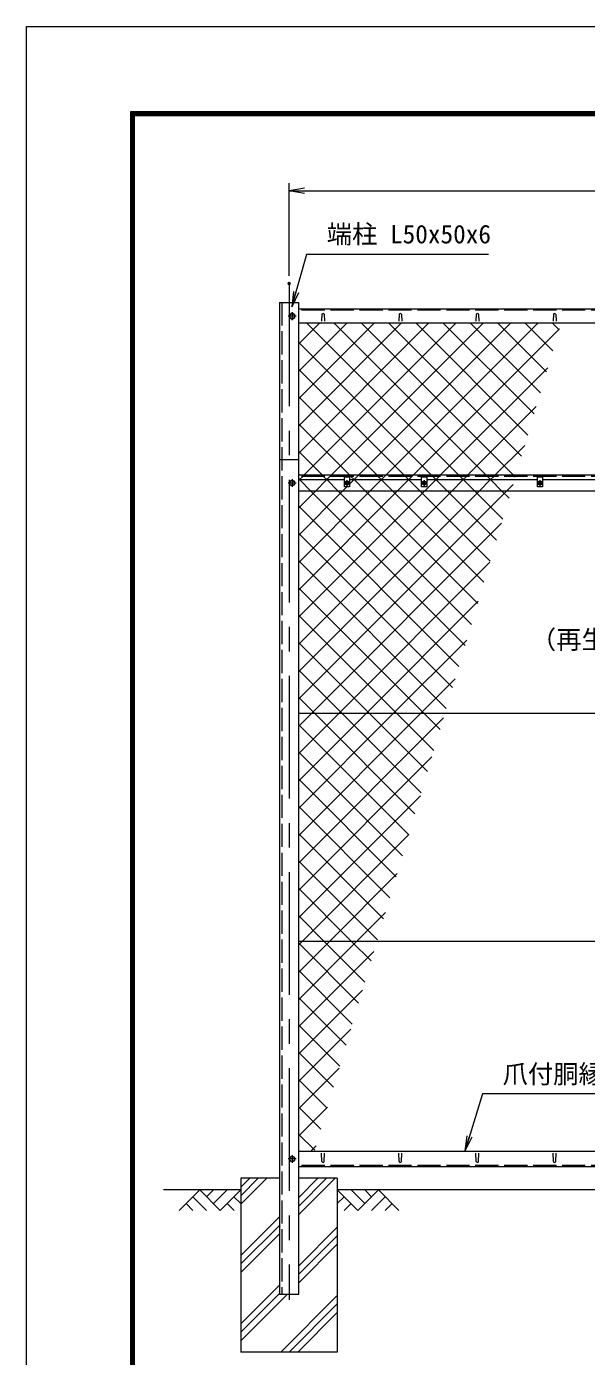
# Model space of a CAD drawing. Units: millimetres, scale not verified. Extents: x -4200 to 4200, y -2970 to 2970.
# Drawn here: x -4200 to -2750, y -473 to 2970 of the extents above; entities that cross this region are included whole.
import ezdxf
from ezdxf.enums import TextEntityAlignment as Align

# ---------------------------------------------------------------- set-up
doc = ezdxf.new("R2010")
doc.units = ezdxf.units.MM
doc.header["$LTSCALE"] = 10
doc.header["$PDMODE"] = 32
doc.header["$PDSIZE"] = 5
doc.linetypes.add('DASHED', pattern=[7.5, 6, -1.5])
doc.linetypes.add('USER1', pattern=[50.8, 31.75, -6.35, 6.35, -6.35])
for name, color, linetype, lineweight in [('0-0_D-STR1', 1, 'Continuous', 18), ('0-1_D-BMK', 2, 'USER1', 13), ('0-2_D-STR-DIM', 7, 'Continuous', 13), ('0-3_D-STR3', 3, 'Continuous', 13), ('0-4_D-BGD', 7, 'Continuous', 18), ('0-5_D-STR4', 7, 'Continuous', 18), ('0-6_D-DCR-HCH', 7, 'Continuous', 13), ('0-7_0', 7, 'Continuous', 18), ('0-A_D-STR2', 7, 'Continuous', 13), ('0-B_D-STR-TXT', 7, 'Continuous', 13), ('0-C_D-TTL', 7, 'Continuous', 18)]:
    doc.layers.add(name, color=color, linetype=linetype, lineweight=lineweight)
doc.layers.add('0-8_Defpoints', color=7, linetype='Continuous')
doc.styles.add('ＭＳ ゴシック', font='')
doc.styles.get('ＭＳ ゴシック').set_extended_font_data('MS Gothic')

# ---------------------------------------------------------------- blocks, each defined once
blk = doc.blocks.new('_Open')
at = {"layer": '0-7_0'}
blk.add_line((-10, 1.667), (0, 0), dxfattribs=at)
blk.add_lwpolyline([(-10, -1.667), (0, 0), (-10, 0)], dxfattribs=at)

msp = doc.modelspace()

# ---------------------------------------------------------------- linework, layer by layer
at = {"layer": '0-0_D-STR1'}
for p, q in [((-3544.9, 2256), (-3544.9, -311.84)), ((-3544.9, 2256), (-3494.9, 2256)), ((-3494.9, -311.84), (-3494.9, 2256)), ((-1552.4, 2238.33), (-3494.9, 2238.33)), ((-3434.9, 2225.2), (-3435.65, 2207.45)), ((-3428.9, 2225.2), (-3428.15, 2207.45)), ((-3234.9, 2225.2), (-3235.65, 2207.45)), ((-3228.9, 2225.2), (-3228.15, 2207.45)), ((-3034.9, 2225.2), (-3035.65, 2207.45)), ((-3028.9, 2225.2), (-3028.15, 2207.45)), ((-2834.9, 2225.2), (-2835.65, 2207.45)), ((-2828.9, 2225.2), (-2828.15, 2207.45)), ((-1552.4, 2202.07), (-3494.9, 2202.07)), ((-3494.9, 1848.16), (-3544.9, 1848.16)), ((-1552.4, 1808.16), (-3494.9, 1808.16)), ((-3494.9, 1768.16), (-1552.4, 1768.16)), ((-3494.9, 58.16), (-1552.4, 58.16)), ((-3434.9, 31.29), (-3435.65, 52.79)), ((-3428.9, 31.29), (-3428.15, 52.79)), ((-3234.9, 31.29), (-3235.65, 52.79)), ((-3228.9, 31.29), (-3228.15, 52.79)), ((-3034.9, 31.29), (-3035.65, 52.79)), ((-3028.9, 31.29), (-3028.15, 52.79)), ((-2834.9, 31.29), (-2835.65, 52.79)), ((-2828.9, 31.29), (-2828.15, 52.79)), ((-1552.4, 18.16), (-3494.9, 18.16)), ((-3544.9, -311.84), (-3494.9, -311.84))]:
    msp.add_line(p, q, dxfattribs=at)
at = {"layer": '0-0_D-STR1', "linetype": 'DASHED'}
for p, q in [((-3538.9, 2256), (-3538.9, -311.84)), ((-1552.4, 2235.61), (-3494.9, 2235.61)), ((-1552.4, 1805.16), (-3494.9, 1805.16)), ((-1552.4, 21.16), (-3494.9, 21.16))]:
    msp.add_line(p, q, dxfattribs=at)
at = {"layer": '0-0_D-STR1'}
for centre, start, end in [((-3431.9, 2223.95), 22.61986, 157.38014), ((-3231.9, 2223.95), 22.61986, 157.38014), ((-3031.9, 2223.95), 22.61986, 157.38014), ((-2831.9, 2223.95), 22.61986, 157.38014), ((-3431.9, 32.54), 202.61986, 337.38014), ((-3231.9, 32.54), 202.61986, 337.38014), ((-3031.9, 32.54), 202.61986, 337.38014), ((-2831.9, 32.54), 202.61986, 337.38014)]:
    msp.add_arc(centre, 3.25, start, end, dxfattribs=at)
at = {"layer": '0-1_D-BMK'}
for p, q in [((-3519.9, 2304.78), (-3519.9, -326.84)), ((-3501.9, 2220.2), (-3521.9, 2220.2)), ((-3511.9, 2230.2), (-3511.9, 2210.2)), ((-3511.9, 1798.16), (-3511.9, 1778.16)), ((-3369.9, 1795.6), (-3369.9, 1780.72)), ((-3169.9, 1795.6), (-3169.9, 1780.72)), ((-2869.9, 1795.6), (-2869.9, 1780.72)), ((-3501.9, 1788.16), (-3521.9, 1788.16)), ((-3377.34, 1788.16), (-3362.46, 1788.16)), ((-3177.34, 1788.16), (-3162.46, 1788.16)), ((-2877.34, 1788.16), (-2862.46, 1788.16)), ((-3501.9, 38.16), (-3521.9, 38.16)), ((-3511.9, 48.16), (-3511.9, 28.16))]:
    msp.add_line(p, q, dxfattribs=at)
at = {"layer": '0-2_D-STR-DIM'}
for p, q in [((-3519.9, 2324.78), (-3519.9, 2564.78)), ((-3519.9, 2544.78), (-1519.9, 2544.78))]:
    msp.add_line(p, q, dxfattribs=at)
at = {"layer": '0-3_D-STR3'}
for p, q in [((-3376.4, 1796.16), (-3494.9, 1796.16)), ((-3370.26, 1791.51), (-3370.29, 1789.97)), ((-3370.29, 1791.51), (-3369.53, 1791.51)), ((-3369.53, 1791.51), (-3369.5, 1789.97)), ((-3176.4, 1796.16), (-3363.4, 1796.16)), ((-3170.26, 1791.51), (-3170.29, 1789.97)), ((-3170.29, 1791.51), (-3169.53, 1791.51)), ((-3169.53, 1791.51), (-3169.5, 1789.97)), ((-2876.4, 1796.16), (-3163.4, 1796.16)), ((-2870.26, 1791.51), (-2870.29, 1789.97)), ((-2870.29, 1791.51), (-2869.53, 1791.51)), ((-2869.53, 1791.51), (-2869.5, 1789.97)), ((-2576.4, 1796.16), (-2863.4, 1796.16)), ((-3371.73, 1788.55), (-3373.25, 1788.53)), ((-3373.25, 1788.53), (-3373.25, 1787.8)), ((-3373.25, 1788.53), (-3373.25, 1787.8)), ((-3371.73, 1787.77), (-3373.25, 1787.8)), ((-3370.8, 1789.03), (-3371.73, 1788.55)), ((-3370.8, 1787.3), (-3371.73, 1787.77)), ((-3370.78, 1789.04), (-3370.29, 1789.97)), ((-3370.78, 1787.28), (-3370.29, 1786.36)), ((-3370.26, 1784.81), (-3370.29, 1786.36)), ((-3370.26, 1784.81), (-3369.53, 1784.81)), ((-3369.53, 1784.81), (-3369.5, 1786.36)), ((-3369.01, 1789.04), (-3369.5, 1789.97)), ((-3369.01, 1787.28), (-3369.5, 1786.36)), ((-3369, 1789.03), (-3368.07, 1788.55)), ((-3369, 1787.3), (-3368.07, 1787.77)), ((-3368.07, 1787.77), (-3366.55, 1787.8)), ((-3171.73, 1788.55), (-3173.25, 1788.53)), ((-3173.25, 1788.53), (-3173.25, 1787.8)), ((-3173.25, 1788.53), (-3173.25, 1787.8)), ((-3171.73, 1787.77), (-3173.25, 1787.8)), ((-3170.8, 1789.03), (-3171.73, 1788.55)), ((-3170.8, 1787.3), (-3171.73, 1787.77)), ((-3170.78, 1789.04), (-3170.29, 1789.97)), ((-3170.78, 1787.28), (-3170.29, 1786.36)), ((-3170.26, 1784.81), (-3170.29, 1786.36)), ((-3170.26, 1784.81), (-3169.53, 1784.81)), ((-3169.53, 1784.81), (-3169.5, 1786.36)), ((-3169.01, 1789.04), (-3169.5, 1789.97)), ((-3169.01, 1787.28), (-3169.5, 1786.36)), ((-3169, 1789.03), (-3168.07, 1788.55)), ((-3169, 1787.3), (-3168.07, 1787.77)), ((-3168.07, 1787.77), (-3166.55, 1787.8)), ((-2871.73, 1788.55), (-2873.25, 1788.53)), ((-2873.25, 1788.53), (-2873.25, 1787.8)), ((-2873.25, 1788.53), (-2873.25, 1787.8)), ((-2871.73, 1787.77), (-2873.25, 1787.8)), ((-2870.8, 1789.03), (-2871.73, 1788.55)), ((-2870.8, 1787.3), (-2871.73, 1787.77)), ((-2870.78, 1789.04), (-2870.29, 1789.97)), ((-2870.78, 1787.28), (-2870.29, 1786.36)), ((-2870.26, 1784.81), (-2870.29, 1786.36)), ((-2870.26, 1784.81), (-2869.53, 1784.81)), ((-2869.53, 1784.81), (-2869.5, 1786.36)), ((-2869.01, 1789.04), (-2869.5, 1789.97)), ((-2869.01, 1787.28), (-2869.5, 1786.36)), ((-2869, 1789.03), (-2868.07, 1788.55)), ((-2869, 1787.3), (-2868.07, 1787.77)), ((-2868.07, 1787.77), (-2866.55, 1787.8)), ((-1552.4, 1191.41), (-3494.9, 1191.41)), ((-1552.4, 601.41), (-3494.9, 601.41))]:
    msp.add_line(p, q, dxfattribs=at)
for points in [[(-3505.4, 2223.95), (-3511.9, 2227.71), (-3518.4, 2223.95), (-3518.4, 2216.45), (-3511.9, 2212.69), (-3505.4, 2216.45)], [(-3505.4, 1791.91), (-3511.9, 1795.67), (-3518.4, 1791.91), (-3518.4, 1784.41), (-3511.9, 1780.66), (-3505.4, 1784.41)], [(-3376.4, 1804.16), (-3363.4, 1804.16), (-3363.4, 1778.16), (-3376.4, 1778.16)], [(-3176.4, 1804.16), (-3163.4, 1804.16), (-3163.4, 1778.16), (-3176.4, 1778.16)], [(-2876.4, 1804.16), (-2863.4, 1804.16), (-2863.4, 1778.16), (-2876.4, 1778.16)], [(-3505.4, 41.91), (-3511.9, 45.67), (-3518.4, 41.91), (-3518.4, 34.41), (-3511.9, 30.66), (-3505.4, 34.41)]]:
    msp.add_lwpolyline(points, close=True, dxfattribs=at)
for points in [[(-3368.07, 1788.55), (-3366.55, 1788.53), (-3366.55, 1787.8)], [(-3168.07, 1788.55), (-3166.55, 1788.53), (-3166.55, 1787.8)], [(-2868.07, 1788.55), (-2866.55, 1788.53), (-2866.55, 1787.8)]]:
    msp.add_lwpolyline(points, dxfattribs=at)
for centre, radius in [((-3511.9, 2220.2), 6.25), ((-3511.9, 1788.16), 6.25), ((-3369.9, 1788.16), 5.25), ((-3169.9, 1788.16), 5.25), ((-2869.9, 1788.16), 5.25), ((-3511.9, 38.16), 6.25)]:
    msp.add_circle(centre, radius, dxfattribs=at)
at = {"layer": '0-4_D-BGD'}
for p, q in [((-3644.9, -41.84), (-3844.9, -41.84)), ((-1644.9, -41.84), (-3394.9, -41.84))]:
    msp.add_line(p, q, dxfattribs=at)
at = {"layer": '0-5_D-STR4'}
for p, q in [((-3644.9, -11.84), (-3644.9, -461.84)), ((-3544.9, -11.84), (-3644.9, -11.84)), ((-3394.9, -11.84), (-3494.9, -11.84)), ((-3394.9, -11.84), (-3394.9, -461.84)), ((-3394.9, -461.84), (-3644.9, -461.84))]:
    msp.add_line(p, q, dxfattribs=at)
at = {"layer": '0-6_D-DCR-HCH'}
for p, q in [((-3644.9, -79.08), (-3577.66, -11.84)), ((-3644.9, -56.98), (-3599.75, -11.84)), ((-3644.9, -34.89), (-3621.85, -11.84)), ((-3494.9, -105.86), (-3400.88, -11.84)), ((-3494.9, -83.76), (-3422.98, -11.84)), ((-3494.9, -61.66), (-3445.07, -11.84)), ((-3751.32, -41.84), (-3804.53, -95.05)), ((-3769.06, -59.58), (-3733.42, -95.05)), ((-3751.32, -41.84), (-3698.11, -95.05)), ((-3733.58, -59.58), (-3715.85, -41.84)), ((-3715.85, -77.31), (-3680.37, -41.84)), ((-3698.11, -95.05), (-3644.9, -41.84)), ((-3662.63, -59.58), (-3644.9, -77.23)), ((-3341.69, -95.05), (-3394.9, -41.84)), ((-3377.16, -59.58), (-3394.9, -77.23)), ((-3323.95, -77.31), (-3359.42, -41.84)), ((-3288.47, -41.84), (-3341.69, -95.05)), ((-3306.12, -59.67), (-3323.95, -41.84)), ((-3270.74, -59.58), (-3306.37, -95.05)), ((-3288.47, -41.84), (-3235.26, -95.05)), ((-3786.8, -77.31), (-3768.98, -95.05)), ((-3680.37, -77.31), (-3662.55, -95.05)), ((-3359.42, -77.31), (-3377.24, -95.05)), ((-3253, -77.31), (-3270.82, -95.05)), ((-3644.9, -211.66), (-3544.9, -111.66)), ((-3644.9, -233.76), (-3544.9, -133.76)), ((-3644.9, -255.86), (-3544.9, -155.86)), ((-3494.9, -238.44), (-3394.9, -138.44)), ((-3494.9, -260.54), (-3394.9, -160.54)), ((-3494.9, -282.63), (-3394.9, -182.63)), ((-3644.9, -388.44), (-3544.9, -288.44)), ((-3644.9, -410.54), (-3544.9, -310.54)), ((-3644.9, -432.63), (-3524.1, -311.84)), ((-3541.52, -461.84), (-3394.9, -315.22)), ((-3519.42, -461.84), (-3394.9, -337.31)), ((-3497.33, -461.84), (-3394.9, -359.41))]:
    msp.add_line(p, q, dxfattribs=at)
at = {"layer": '0-8_Defpoints'}
msp.add_point((-3519.9, 2304.78), dxfattribs=at)
at = {"layer": '0-A_D-STR2'}
for p, q in [((-3494.9, 2148.45), (-3441.28, 2202.07)), ((-3494.9, 2077.74), (-3370.57, 2202.07)), ((-3494.9, 2007.03), (-3299.86, 2202.07)), ((-3494.9, 1936.32), (-3229.15, 2202.07)), ((-3494.9, 1865.61), (-3158.43, 2202.07)), ((-3079.89, 1808.16), (-3473.8, 2202.07)), ((-3009.17, 1808.16), (-3403.09, 2202.07)), ((-2917.6, 1858.01), (-3261.67, 2202.07)), ((-2901.36, 1912.48), (-3190.96, 2202.07)), ((-2885.12, 1966.95), (-3120.25, 2202.07)), ((-2868.88, 2021.42), (-3049.53, 2202.07)), ((-2852.64, 2075.89), (-2978.82, 2202.07)), ((-2836.4, 2130.36), (-2908.11, 2202.07)), ((-2820.16, 2184.83), (-2837.4, 2202.07)), ((-3221.31, 1808.16), (-3494.9, 2081.75)), ((-3128.08, 1808.16), (-2849.37, 2086.88)), ((-3292.02, 1808.16), (-3494.9, 2011.04)), ((-3057.37, 1808.16), (-2879.41, 1986.13)), ((-3362.73, 1808.16), (-3494.9, 1940.33)), ((-2986.66, 1808.16), (-2909.44, 1885.38)), ((-3359.73, 1805.16), (-3362.73, 1808.16)), ((-3350.73, 1796.16), (-3359.73, 1805.16)), ((-3322.73, 1768.16), (-3350.73, 1796.16)), ((-3289.02, 1805.16), (-3292.02, 1808.16)), ((-3280.02, 1796.16), (-3289.02, 1805.16)), ((-3252.02, 1768.16), (-3280.02, 1796.16)), ((-3218.31, 1805.16), (-3221.31, 1808.16)), ((-3209.31, 1796.16), (-3218.31, 1805.16)), ((-3181.31, 1768.16), (-3209.31, 1796.16)), ((-3168.08, 1768.16), (-3140.08, 1796.16)), ((-3140.08, 1796.16), (-3131.08, 1805.16)), ((-3131.08, 1805.16), (-3128.08, 1808.16)), ((-3097.37, 1768.16), (-3069.37, 1796.16)), ((-3076.89, 1805.16), (-3079.89, 1808.16)), ((-3067.89, 1796.16), (-3076.89, 1805.16)), ((-3069.37, 1796.16), (-3060.37, 1805.16)), ((-3039.89, 1768.16), (-3067.89, 1796.16)), ((-3060.37, 1805.16), (-3057.37, 1808.16)), ((-3026.66, 1768.16), (-2998.66, 1796.16)), ((-3006.17, 1805.16), (-3009.17, 1808.16)), ((-2997.17, 1796.16), (-3006.17, 1805.16)), ((-2998.66, 1796.16), (-2989.66, 1805.16)), ((-2969.17, 1768.16), (-2997.17, 1796.16)), ((-2989.66, 1805.16), (-2986.66, 1808.16)), ((-3494.9, 1441.35), (-3168.08, 1768.16)), ((-3494.9, 1370.64), (-3097.37, 1768.16)), ((-3494.9, 1299.93), (-3026.66, 1768.16)), ((-3031.29, 1476.72), (-3322.73, 1768.16)), ((-3015.05, 1531.19), (-3252.02, 1768.16)), ((-2998.81, 1585.66), (-3181.31, 1768.16)), ((-2966.32, 1694.6), (-3039.89, 1768.16)), ((-2950.08, 1749.07), (-2969.17, 1768.16)), ((-3080.01, 1313.31), (-3494.9, 1728.2)), ((-3096.25, 1258.84), (-3494.9, 1657.49)), ((-3461.99, 1191.41), (-2969.52, 1683.88)), ((-3112.49, 1204.37), (-3494.9, 1586.78)), ((-3391.28, 1191.41), (-2999.56, 1583.13)), ((-3170.24, 1191.41), (-3494.9, 1516.07)), ((-3320.57, 1191.41), (-3029.6, 1482.38)), ((-3240.95, 1191.41), (-3494.9, 1445.36)), ((-3249.86, 1191.41), (-3059.63, 1381.63)), ((-3311.66, 1191.41), (-3494.9, 1374.64)), ((-3382.37, 1191.41), (-3494.9, 1303.93)), ((-3179.15, 1191.41), (-3089.67, 1280.89)), ((-3453.09, 1191.41), (-3494.9, 1233.22)), ((-3494.9, 1158.5), (-3461.99, 1191.41)), ((-3494.9, 1087.79), (-3391.28, 1191.41)), ((-3494.9, 1017.08), (-3320.57, 1191.41)), ((-3494.9, 946.37), (-3249.86, 1191.41)), ((-3494.9, 875.66), (-3179.15, 1191.41)), ((-3494.9, 804.95), (-3119.71, 1180.14)), ((-3193.69, 932.01), (-3453.09, 1191.41)), ((-3177.45, 986.49), (-3382.37, 1191.41)), ((-3161.21, 1040.96), (-3311.66, 1191.41)), ((-3144.97, 1095.43), (-3240.95, 1191.41)), ((-3128.73, 1149.9), (-3170.24, 1191.41)), ((-3209.93, 877.54), (-3494.9, 1162.51)), ((-3226.17, 823.07), (-3494.9, 1091.8)), ((-3494.9, 734.24), (-3149.75, 1079.39)), ((-3242.41, 768.6), (-3494.9, 1021.09)), ((-3494.9, 663.53), (-3179.79, 978.64)), ((-3258.65, 714.13), (-3494.9, 950.38)), ((-3274.89, 659.66), (-3494.9, 879.67)), ((-3486.31, 601.41), (-3209.83, 877.89)), ((-3291.13, 605.19), (-3494.9, 808.96)), ((-3415.59, 601.41), (-3239.86, 777.14)), ((-3358.06, 601.41), (-3494.9, 738.25)), ((-3428.77, 601.41), (-3494.9, 667.54)), ((-3344.88, 601.41), (-3269.9, 676.39)), ((-3494.9, 592.82), (-3486.31, 601.41)), ((-3494.9, 522.11), (-3415.59, 601.41)), ((-3494.9, 451.4), (-3344.88, 601.41)), ((-3339.85, 441.78), (-3494.9, 596.83)), ((-3323.61, 496.25), (-3428.77, 601.41)), ((-3307.37, 550.72), (-3358.06, 601.41)), ((-3494.9, 380.69), (-3299.94, 575.64)), ((-3356.09, 387.31), (-3494.9, 526.12)), ((-3494.9, 309.98), (-3329.98, 474.89)), ((-3372.33, 332.84), (-3494.9, 455.41)), ((-3388.57, 278.37), (-3494.9, 384.7)), ((-3494.9, 239.27), (-3360.02, 374.15)), ((-3404.81, 223.9), (-3494.9, 313.98)), ((-3494.9, 168.55), (-3390.06, 273.4)), ((-3421.05, 169.43), (-3494.9, 243.27)), ((-3494.9, 97.84), (-3420.09, 172.65)), ((-3437.29, 114.96), (-3494.9, 172.56)), ((-3453.53, 60.49), (-3494.9, 101.85)), ((-3463.87, 58.16), (-3450.13, 71.9))]:
    msp.add_line(p, q, dxfattribs=at)
for points in [[(-3494.9, 1794.9), (-3493.64, 1796.16), (-3484.64, 1805.16), (-3481.64, 1808.16), (-3087.72, 2202.07)], [(-3494.9, 1724.19), (-3450.93, 1768.16), (-3422.93, 1796.16), (-3413.93, 1805.16), (-3410.93, 1808.16), (-3017.01, 2202.07)], [(-3494.9, 1582.77), (-3309.5, 1768.16), (-3281.5, 1796.16), (-3272.5, 1805.16), (-3269.5, 1808.16), (-2875.59, 2202.07)], [(-3494.9, 1512.06), (-3238.79, 1768.16), (-3210.79, 1796.16), (-3201.79, 1805.16), (-3198.79, 1808.16), (-2819.33, 2187.63)], [(-3363.4, 1784.98), (-3352.22, 1796.16), (-3343.22, 1805.16), (-3340.22, 1808.16), (-2946.3, 2202.07)], [(-2933.84, 1803.54), (-2935.46, 1805.16), (-2938.46, 1808.16), (-3332.38, 2202.07)], [(-2982.56, 1640.13), (-3110.6, 1768.16), (-3138.6, 1796.16), (-3147.6, 1805.16), (-3150.6, 1808.16), (-3494.9, 2152.46)], [(-3047.53, 1422.25), (-3393.44, 1768.16), (-3421.44, 1796.16), (-3430.44, 1805.16), (-3433.44, 1808.16), (-3494.9, 1869.62)], [(-3063.77, 1367.78), (-3464.15, 1768.16), (-3492.15, 1796.16), (-3494.9, 1798.91)], [(-3494.9, 1229.22), (-2955.95, 1768.16), (-2939.48, 1784.63)], [(-3494.9, 1653.48), (-3380.22, 1768.16), (-3370.22, 1778.16)]]:
    msp.add_lwpolyline(points, dxfattribs=at)
at = {"layer": '0-B_D-STR-TXT'}
for points in [[(-3003.54, 2380.35), (-3474.52, 2380.35), (-3512.6, 2246.08)], [(-2320.77, 207.03), (-3018.65, 207.03), (-3064.01, 60.07)]]:
    msp.add_lwpolyline(points, dxfattribs=at)
at = {"layer": '0-C_D-TTL', "color": 2}
msp.add_lwpolyline([(-4200, 2970), (4200, 2970), (4200, -2970), (-4200, -2970)], close=True, dxfattribs=at)
at = {"layer": '0-C_D-TTL'}
for points in [[(-3930, 2750), (3930, 2750), (3930, -2750), (-3930, -2750)], [(-3927.5, 2747.5), (3927.5, 2747.5), (3927.5, -2747.5), (-3927.5, -2747.5)], [(-3925, 2745), (3925, 2745), (3925, -2745), (-3925, -2745)], [(-3922.5, 2742.5), (3922.5, 2742.5), (3922.5, -2742.5), (-3922.5, -2742.5)], [(-3920, 2740), (3920, 2740), (3920, -2740), (-3920, -2740)]]:
    msp.add_lwpolyline(points, close=True, dxfattribs=at)

# ---------------------------------------------------------------- block references
at = {"layer": '0-2_D-STR-DIM', "xscale": 4, "yscale": 4, "rotation": 180}
msp.add_blockref('_Open', (-3519.9, 2544.78), dxfattribs=at)
at = {"layer": '0-B_D-STR-TXT', "xscale": 4, "yscale": 4}
for p, rotation in [((-3513.15, 2244.15), 254.16392), ((-3064.6, 58.16), 252.84683)]:
    msp.add_blockref('_Open', p, dxfattribs=dict(at, rotation=rotation))

# ---------------------------------------------------------------- texts
at = {"layer": '0-B_D-STR-TXT', "style": 'ＭＳ ゴシック'}
for s, p in [('端柱 L50x50x6', (-3422.33, 2394.2)), ('（再生PET樹脂被覆鉄線）', (-2893.5, 1344.45)), ('爪付胴縁 R付L40x40x3', (-2966.71, 219.61))]:
    msp.add_text(s, height=48.09, dxfattribs=at).set_placement(p, align=Align.BOTTOM_LEFT)

doc.saveas('drawing.dxf')
